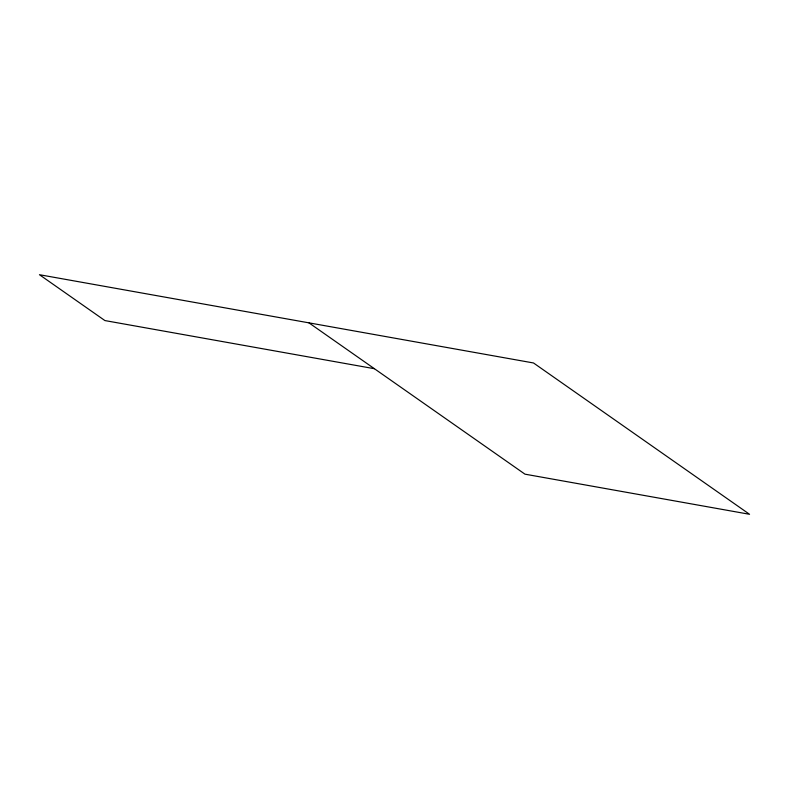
<?xml version="1.0" encoding="UTF-8"?>
<svg xmlns="http://www.w3.org/2000/svg" width="789" height="789" viewBox="0 0 789 789"><rect width="100%" height="100%" fill="white"/><g stroke="black" fill="none" stroke-linecap="round" stroke-linejoin="round"><path stroke-width="1.18" d="M374.4 368.71L104.917 320.571L39.45 274.71L533.512 362.97L749.55 514.29L524.981 474.169L308.933 322.849"/></g></svg>
